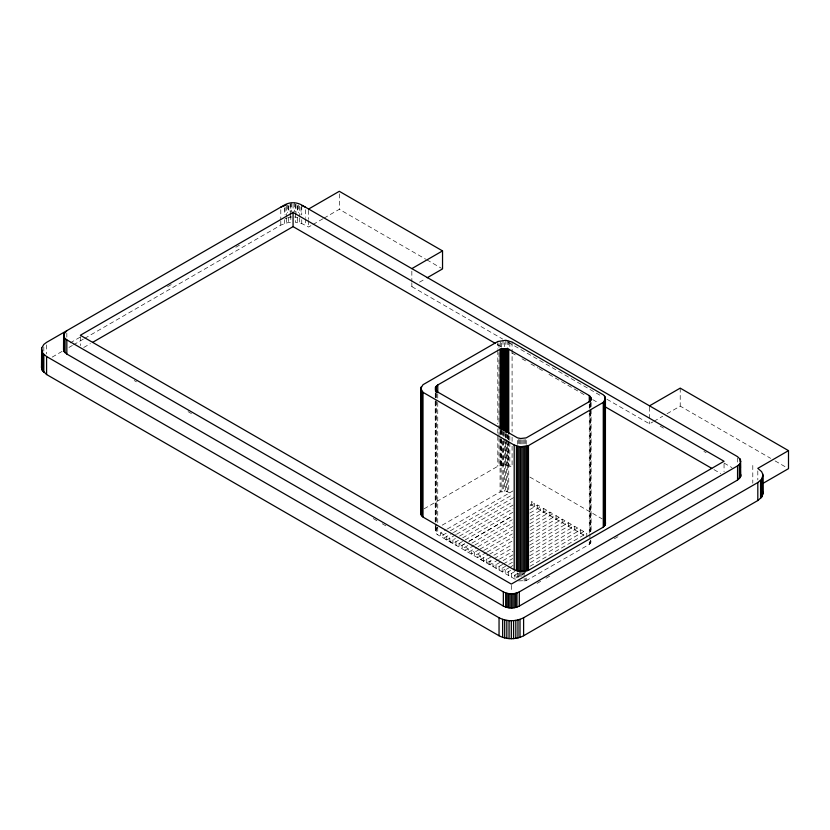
<?xml version="1.0" encoding="UTF-8"?>
<svg xmlns="http://www.w3.org/2000/svg" width="830" height="830" viewBox="0 0 830 830"><rect width="100%" height="100%" fill="white"/><g stroke="black" fill="none" stroke-linecap="round" stroke-linejoin="round"><path stroke-width="0.62" stroke-dasharray="4.15 3.11" d="M518.543 580.907L526.21 580.616L589.279 544.387L590.773 542.623L591.002 540.672M437.752 527.714C434.505 528.959 434.505 533.545 437.752 534.8L517.526 580.616M446.167 533.213L440.606 536.439L440.606 532.891L446.167 529.664M447.277 529.021L512.878 490.945M450.358 530.785L512.878 494.493M455.68 534.8L446.768 539.967L443.677 538.203L452.578 533.047M453.45 532.549L514.849 496.9M456.521 534.312L512.473 501.828M458.482 540.278L452.91 543.505L449.839 541.731L455.411 538.504M459.592 536.087L513.054 505.055M462.673 537.85L513.054 508.603M512.795 512.307L455.992 545.279L455.992 541.731L452.91 539.967L452.91 543.505M464.634 543.806L459.063 547.043L459.063 543.494L462.144 545.269L464.375 543.972M469.085 541.222L512.525 516.011M468.826 541.388L512.266 516.177M530.08 505.833L534.541 503.25L531.459 501.486L531.459 505.024M467.715 545.58L462.144 548.806L462.144 545.269M471.897 543.152L512.266 519.725M529.81 509.547L537.612 505.014L540.683 506.788L540.683 510.326M474.127 545.403L465.215 550.581L465.215 547.032L468.296 548.796L468.296 552.344L476.939 547.333M474.978 544.916L512.847 522.942M529.81 513.085L540.683 506.788M478.059 546.69L512.847 526.49M530.401 516.312L543.764 508.551L546.835 510.326L546.835 513.863M479.169 549.585L471.378 554.108L471.378 550.57L474.449 552.334L474.449 555.872L483.361 550.705M480.02 549.097L512.577 530.194M530.131 520.016L546.835 510.326M484.212 550.217L512.318 533.898M529.872 523.72L549.917 512.089L552.988 513.853L552.988 517.401M486.432 552.469L477.53 557.646L477.53 554.098L480.601 555.872L480.601 559.41L483.693 561.173L512.639 544.376M487.283 551.991L512.899 537.124M529.872 527.268L552.988 513.853M480.601 559.41L488.403 554.886M489.513 554.243L512.899 540.662M530.453 530.495L556.059 515.627L559.13 517.391L559.13 520.939M530.183 534.198L559.13 517.391M498.477 559.7L489.835 564.711L486.764 562.937L493.176 559.233M494.286 558.58L512.369 548.08M529.924 537.902L562.221 519.155L565.303 520.918L565.303 524.467M499.598 559.057L512.961 551.307M529.664 541.606L565.303 520.918M512.961 554.845L492.916 566.475L492.916 562.937L489.835 561.173L489.835 564.711M529.664 545.154L568.353 522.703L571.434 524.467L571.434 528.015M502.669 564.369L495.987 568.249L495.987 564.701L499.069 566.475L499.069 570.013L507.711 565.002M503.52 563.881L512.691 558.559M530.235 548.381L571.434 524.467M508.821 564.359L512.421 562.263M529.976 552.085L574.505 526.241L577.587 528.005L577.587 531.553M509.931 567.253L502.14 571.777L502.14 568.239L505.221 570.003L505.221 573.551L511.903 569.671M510.782 566.776L513.013 565.479M529.706 555.789L577.587 528.005M529.706 559.337L580.658 529.768L583.739 531.542L583.739 535.08L530.007 504.194M514.974 571.434L508.292 575.315L508.292 571.766L511.373 573.54L511.373 577.078L519.165 572.555M530.297 562.553L583.739 531.542M530.038 566.257L586.8 533.317L586.8 536.854M525.577 572.389L514.444 578.852L514.444 575.304L517.526 577.068M70.197 342.894L80.271 337.084M167.567 286.672L172.049 284.088M235.845 247.257L240.327 244.674M52.186 357.118L62.271 351.298M68.994 347.417L72.355 345.477M73.476 344.824L83.56 339.003M84.691 338.36L280.799 225.138L286.433 222.959L290.801 222.284L290.801 215.852M83.706 347.5L90.418 343.62M295.335 213.279L295.335 222.284L301.747 223.54L308.625 227.026L311.914 225.127M313.014 224.494L322.87 218.798M323.97 218.166L339.314 209.305L425.707 259.188M411.846 282.76L411.846 286.62L414.046 285.354M419.524 282.19L425.002 279.025M424.12 508.8L497.813 466.252L504.412 464.956L512.089 466.792L512.089 443.645M606.927 399.251L649.527 423.84L652.816 421.941M653.905 421.308L662.682 416.255M667.061 413.724L680.216 406.129L770.634 458.336M537.072 583.397L541.554 580.813M546.036 578.23L550.508 575.647M614.335 538.795L618.807 536.211M442.203 525.162L500.075 491.972L506.663 491.474L512.11 493.902M285.095 218.829L287.429 217.792M288.757 217.419L291.6 216.972M294.546 216.972L297.389 217.419M440.606 532.891L443.677 534.665L443.677 538.203M426.827 259.832L441.415 268.256M775.106 460.909L787.38 467.996M660.13 426.143L663.502 428.083M703.892 451.406L706.143 452.703M724.092 463.067L731.946 467.601M411.846 286.62L502.658 339.055M508.261 342.292L602.435 396.657M497.336 344.554L501.828 347.148M511.934 352.978L515.295 354.918M522.029 358.809L526.521 361.403M531.013 363.997L537.747 367.887M538.867 368.53L544.48 371.767M548.972 374.361L586.001 395.744M592.745 399.635L598.347 402.872M713.956 469.614L720.689 473.505M134.211 380.545L136.462 381.842M188.088 411.649L191.45 413.589M373.272 518.563L377.764 521.157M382.257 523.751L386.749 526.345M529.882 477.084L602.165 518.875M757.811 470.932L757.811 479.937M752.8 465.464L752.8 483.185M737.559 457.953L737.559 464.395M724.051 463.846L724.051 471.585M680.216 388.129L680.216 406.129M649.527 407.125L649.527 423.84M591.074 402.457L591.074 532.331M590.773 402.446L590.773 410.176M590.773 411.441L590.773 532.341M590.773 540.06L590.773 542.623M590.41 403.09L590.41 410.819M590.41 412.085L590.41 531.698M590.41 540.672L590.41 543.245M589.912 403.671L589.912 543.837M589.279 404.22L589.279 411.929M589.279 413.216L589.279 533.14M589.279 541.814L589.279 544.387M580.658 529.768L580.658 533.317M574.505 526.241L574.505 529.779M568.353 522.703L568.353 526.241M562.221 519.155L562.221 522.703M556.059 515.627L556.059 519.175M549.917 512.089L549.917 515.627M543.764 508.551L543.764 512.1M537.612 505.014L537.612 508.562M534.541 503.25L534.541 506.788M526.21 440.45L526.21 444.309M526.21 578.043L526.21 580.616M525.193 439.454L525.193 444.6M525.193 578.334L525.193 580.907M524.114 439.672L524.114 444.807M524.114 572.119L524.114 577.255M524.114 578.541L524.114 581.114M523.004 439.796L523.004 444.942M523.004 572.244L523.004 574.817M521.863 439.838L521.863 444.984M521.863 572.285L521.863 578.717M520.732 439.796L520.732 444.942M520.732 572.244L520.732 577.389M519.621 439.672L519.621 444.807M519.621 572.119L519.621 577.255M518.543 439.454L518.543 444.6M518.543 573.188L518.543 578.334M517.526 440.45L517.526 444.309M517.526 572.897L517.526 578.043M512.089 342.053L512.089 432.077M512.089 437.213L512.089 442.359M511.322 585.378L511.322 591.821M509.838 342.344L509.838 347.49M509.838 436.217L509.838 441.363M509.838 442.649L509.838 465.796M508.759 435.387L508.759 440.533M508.759 441.819L508.759 491.972M508.572 340.705L508.572 347.127M508.572 435.854L508.572 439.713M508.572 441L508.572 465.433M507.732 435.096L507.732 438.956M507.732 444.102L507.732 491.682M507.223 340.435L507.223 348.154M507.223 434.308L507.223 439.454M507.223 440.74L507.223 465.174M506.663 433.602L506.663 438.748M506.663 440.035L506.663 491.474M505.833 340.279L505.833 346.712M505.833 434.152L505.833 438.012M505.833 439.288L505.833 465.008M505.553 433.478L505.553 437.337M505.553 442.473L505.553 491.339M504.412 342.8L504.412 346.65M504.412 432.15L504.412 437.95M504.412 439.236L504.412 491.298M503.281 432.191L503.281 439.91M503.281 441.187L503.281 491.339M503.001 340.279L503.001 346.712M503.001 431.579L503.001 435.439M503.001 440.574L503.001 465.008M502.171 431.029L502.171 436.175M502.171 441.321L502.171 491.474M501.611 343.008L501.611 348.154M501.611 430.448L501.611 438.167M501.611 439.454L501.611 465.174M501.092 429.961L501.092 437.669M501.092 438.956L501.092 491.682M500.262 341.991L500.262 347.127M500.262 430.718L500.262 437.14M500.262 438.427L500.262 465.433M500.075 430.251L500.075 434.1M500.075 439.246L500.075 491.972M498.986 343.63L498.986 347.49M498.986 352.636L498.986 436.217M498.986 437.503L498.986 465.796M497.813 341.514L497.813 349.233M497.813 350.519L497.813 423.819M497.813 428.965L497.813 466.252M486.764 562.937L486.764 559.399L483.693 557.625L483.693 561.173M449.839 541.731L449.839 538.193L446.768 536.429L446.768 539.967M437.752 393.98L437.752 401.066M437.752 402.353L437.752 525.795M437.752 527.081L437.752 534.8M436.373 393.596L436.373 526.044M436.373 527.33L436.373 533.763M435.864 393.005L435.864 400.745M435.864 402.011L435.864 525.483M435.864 526.739L435.864 533.171M435.501 393.648L435.501 400.102M435.501 401.367L435.501 524.84M435.501 526.106L435.501 532.549M435.283 393.005L435.211 400.091M435.211 401.378L435.211 524.83M435.283 525.463L435.283 531.905M411.846 271.192L411.846 281.474M339.314 193.878L339.314 209.305M308.625 210.312L308.625 219.307M308.625 220.593L308.625 227.026M305.347 209.7L305.347 217.419M305.347 218.705L305.347 225.138M301.747 205.539L301.747 214.545M301.747 219.68L301.747 223.54M301.051 207.23L301.051 214.96M299.713 206.245L299.713 216.537M299.713 217.813L299.713 222.959M298.717 204.906L298.717 212.636M297.565 205.819L297.565 212.252M297.565 217.398L297.565 222.544M297.389 205.819L297.389 212.262M295.988 204.253L295.988 214.565M295.335 204.284L295.335 211.992M294.546 202.8L294.546 211.816M293.073 204.035L293.073 211.909M291.6 202.8L291.6 211.816M290.801 204.284L290.801 214.565M290.147 202.966L290.147 211.982M290.147 213.279L290.147 217.138M288.757 205.819L288.757 212.262M288.581 205.819L288.581 212.252M288.581 217.398L288.581 222.544M287.429 204.906L287.429 212.636M286.433 206.245L286.433 216.537M286.433 217.813L286.433 222.959M285.095 207.23L285.095 214.96M284.389 208.112L284.389 214.545M284.389 219.68L284.389 223.54M280.799 209.7L280.799 219.992M280.799 221.278L280.799 225.138M80.344 336.555L80.344 345.571M66.836 333.235L66.836 337.105M46.584 344.927L46.584 353.922M43.824 347.002L43.824 352.148"/><path stroke-width="1.25" d="M762.199 483.828L788.5 468.649L788.5 450.638L757.811 468.359L761.577 471.616L762.749 474.138L762.895 493.445L761.577 497.284L757.811 500.532L523.606 635.759C516.073 639.691 506.58 639.691 499.048 635.759L46.584 374.527L42.091 370.035L41.5 367.441L41.645 348.133L43.824 344.429L46.584 342.354L285.095 204.647C289.981 202.095 296.154 202.095 301.051 204.647L737.559 456.666L740.474 459.592L740.765 476.296L737.559 480.051L519.3 606.066C514.413 608.618 508.24 608.618 503.343 606.066L66.836 354.047L64.398 351.93L63.537 349.44L63.63 334.417L66.836 330.662M41.5 367.441L41.645 366.134M63.537 349.44L64.398 346.95M420.758 388.523L422.999 384.705L497.813 341.514L505.833 340.279L512.089 342.053L603.275 394.779L605.153 396.979L605.153 524.954L603.275 527.143L528.471 570.335L520.452 571.569L514.195 569.795L422.999 517.069L421.132 514.88L420.758 388.523L422.999 392.331L514.195 445.056L520.452 446.841L528.471 445.596L603.275 402.405L605.516 398.597M420.758 513.251L421.132 511.633M740.858 461.273L740.007 463.763L737.559 465.879L519.3 591.883C514.413 594.446 508.24 594.446 503.343 591.883L66.836 339.875L64.398 337.758L63.537 335.268M740.765 476.296L740.765 474.594M762.895 475.445L761.577 479.284L757.811 482.531L523.606 617.759C516.073 621.691 506.58 621.691 499.048 617.759L46.584 356.526L42.818 353.279L41.5 349.44M435.501 387.226L435.501 389.82L437.752 392.061L517.526 437.877L520.732 438.51L526.21 437.877L589.279 401.647L591.074 398.597L589.279 395.547L508.759 349.233L505.553 348.61L500.075 349.233L437.752 384.975L435.501 387.226L435.501 391.086M293.073 212.449L80.344 335.268L511.322 584.092L724.051 461.273L293.073 212.449L293.073 226.621L495.095 343.257M308.625 209.025L339.314 191.305L442.535 250.899L442.535 268.91L427.191 277.76M92.659 342.334L293.073 226.621M411.846 268.619L442.535 250.899M649.527 405.839L680.216 388.129L788.5 450.638M280.799 207.137L286.433 204.958M301.747 205.539L305.347 207.137M605.08 406.762L711.704 468.317M762.303 490.852L762.895 493.445M605.423 522.516L605.516 523.325M762.749 474.138L762.749 494.753M762.303 478.039L762.303 496.039M761.577 479.284L761.577 497.284M760.571 480.456L760.571 498.457M757.811 482.531L757.811 500.532M740.474 462.964L740.474 468.11M740.007 458.783L740.007 461.356M740.007 463.763L740.007 477.945M739.354 464.53L739.354 478.703M737.559 465.879L737.559 480.051M605.423 399.417L605.423 524.145M605.153 400.216L605.153 524.954M604.697 396.201L604.697 398.774M604.697 400.994L604.697 525.722M604.064 401.73L604.064 526.459M603.275 402.405L603.275 527.143M591.002 397.944L591.002 400.517M590.773 397.3L590.773 399.873M590.41 396.678L590.41 401.824M589.912 396.086L589.912 401.232M589.279 395.547L589.279 401.979M528.471 445.596L528.471 570.335M527.289 446.052L527.289 570.791M526.023 446.416L526.023 571.154M524.674 446.675L524.674 571.413M523.606 617.759L523.606 635.759M523.284 446.841L523.284 571.569M521.863 446.893L521.863 571.621M520.452 446.841L520.452 571.569M520.005 619.346L520.005 637.347M519.3 591.883L519.3 606.066M519.061 446.675L519.061 571.413M517.972 619.927L517.972 637.928M517.713 446.416L517.713 571.154M516.966 592.921L516.966 607.093M516.436 446.052L516.436 570.791M515.814 620.352L515.814 638.353M515.648 593.305L515.648 607.477M514.195 445.056L514.195 569.795M514.247 593.575L514.247 607.747M513.594 620.601L513.594 638.602M512.795 593.74L512.795 607.913M511.322 593.792L511.322 607.975M511.322 620.695L511.322 638.695M509.848 593.74L509.848 607.913M509.06 620.601L509.06 638.602M508.759 349.233L508.759 434.1M508.406 593.575L508.406 607.747M507.732 348.942L507.732 432.534M507.006 593.305L507.006 607.477M506.829 620.352L506.829 638.353M506.663 348.735L506.663 432.316M505.553 348.61L505.553 432.191M505.688 592.921L505.688 607.093M504.682 619.927L504.682 637.928M504.412 348.558L504.412 430.863M503.343 591.883L503.343 606.066M503.281 348.61L503.281 430.905M502.648 619.346L502.648 637.347M502.171 348.735L502.171 429.743M501.092 348.942L501.092 429.961M500.075 349.233L500.075 428.965M499.048 617.759L499.048 635.759M437.752 384.975L437.752 392.694M436.373 386.012L436.373 392.445M435.864 386.604L435.864 391.75M422.999 392.331L422.999 517.069M422.211 391.656L422.211 516.385M421.588 390.92L421.588 515.648M421.132 386.894L421.132 514.88M420.852 387.703L420.852 514.071M66.836 339.875L66.836 354.047M65.041 338.526L65.041 352.698M64.398 337.758L64.398 351.93M63.92 333.577L63.92 351.121M63.63 334.417L63.63 350.291M46.584 356.526L46.584 374.527M43.824 354.452L43.824 372.452M42.818 353.279L42.818 371.28M42.091 352.034L42.091 370.035M41.645 348.133L41.645 368.748"/></g></svg>
